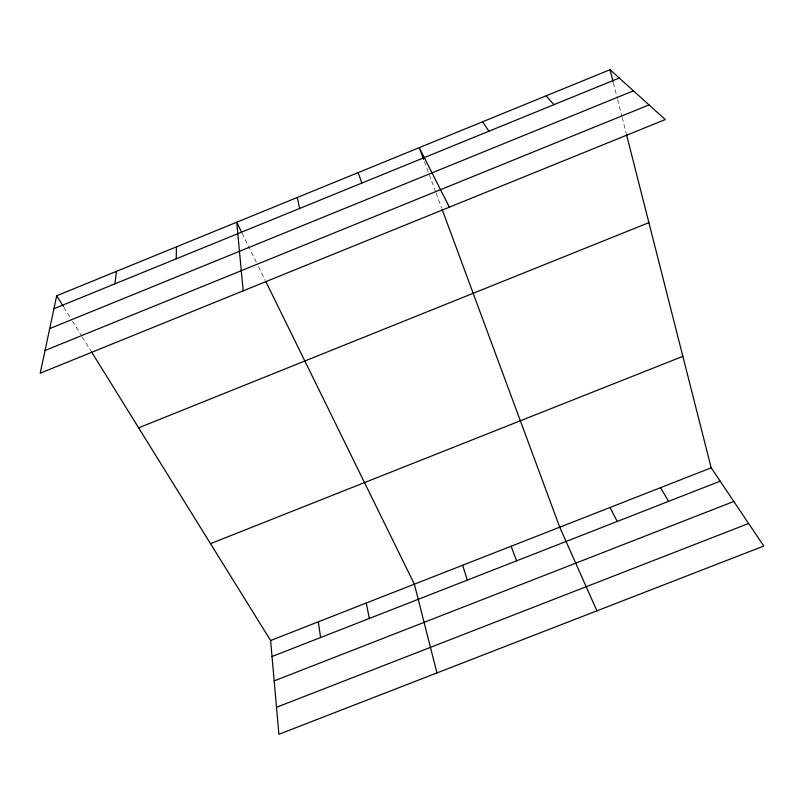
<?xml version="1.0" encoding="UTF-8"?>
<svg xmlns="http://www.w3.org/2000/svg" width="804" height="804" viewBox="0 0 804 804"><rect width="100%" height="100%" fill="white"/><g stroke="black" fill="none" stroke-linecap="round" stroke-linejoin="round"><path stroke-width="0.6" stroke-dasharray="4.02 3.01" d="M63.918 307.389L71.777 320.062M72.43 321.128L81.606 335.911M82.259 336.966L90.731 350.624M242.165 233.331L256.335 262.204M258.516 266.647L265.119 280.093M424.432 161.644L435.647 191.955M436.08 193.121L441.657 208.186M613.372 82.882L617.331 98.45M617.633 99.646L621.894 116.409M622.195 117.605L626.185 133.283"/><path stroke-width="1.21" d="M176.227 258.818L176.438 246.858M114.942 283.832L116.429 271.37M56.702 295.772L40.2 373.207L665.28 119.545L610.025 69.717L56.702 295.772L63.255 306.334M53.948 308.726L619.241 78.028M49.707 328.615L633.421 90.822M45.044 350.494L649.039 104.902M138.64 427.839L648.888 222.638M210.507 543.665L682.857 356.343M270.606 640.517L711.188 467.827L763.8 546.037L278.898 734.283L270.606 640.517L91.385 351.67M272.023 656.536L720.173 481.174M274.174 680.887L733.821 501.465M276.506 707.289L748.635 523.484M546.127 95.817L553.936 104.681M482.541 121.796L488.953 131.203M660.506 487.696L668.606 501.354M610.025 507.485L617.241 521.454M449.376 207.161L419.256 147.655L423.567 159.313M241.622 232.225L236.718 222.226L243.18 290.837M265.672 281.219L414.372 584.166L436.944 672.928M596.92 610.819L559.725 527.193L442.089 209.331M511.093 546.258L516.61 560.83M358.122 172.629L361.83 183.081M462.642 565.252L467.325 580.116M610.025 69.717L613.07 81.686M626.487 134.499L711.188 467.827M297.279 197.482L299.661 208.447M366.272 603.02L369.307 618.467M318.344 621.804L320.575 637.542"/></g></svg>
